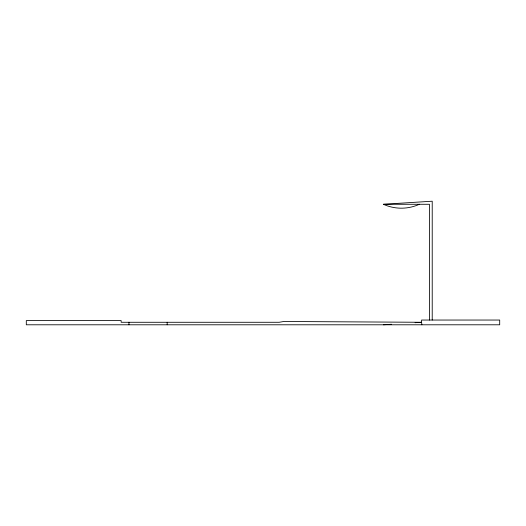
<?xml version="1.0" encoding="UTF-8"?>
<svg xmlns="http://www.w3.org/2000/svg" width="526" height="526" viewBox="0 0 526 526"><rect width="100%" height="100%" fill="white"/><g stroke="black" fill="none" stroke-linecap="round" stroke-linejoin="round"><path stroke-width="0.79" d="M383.375 324.792L391.502 324.259M415.086 322.708L421.589 322.28L421.589 320.045L499.7 320.045L499.7 324.792L26.3 324.792L26.3 320.604L121.144 320.604L121.144 322.28L279.181 322.28L283.803 321.485L421.589 322.28L421.872 324.792M419.36 204.279A43.402 43.402 0 0 1 383.375 204.279L432.221 201.208L432.221 320.045M383.375 204.279L429.433 204.279L429.433 320.045M167.176 322.28L167.176 324.792M128.955 322.28L128.955 324.792"/></g></svg>
